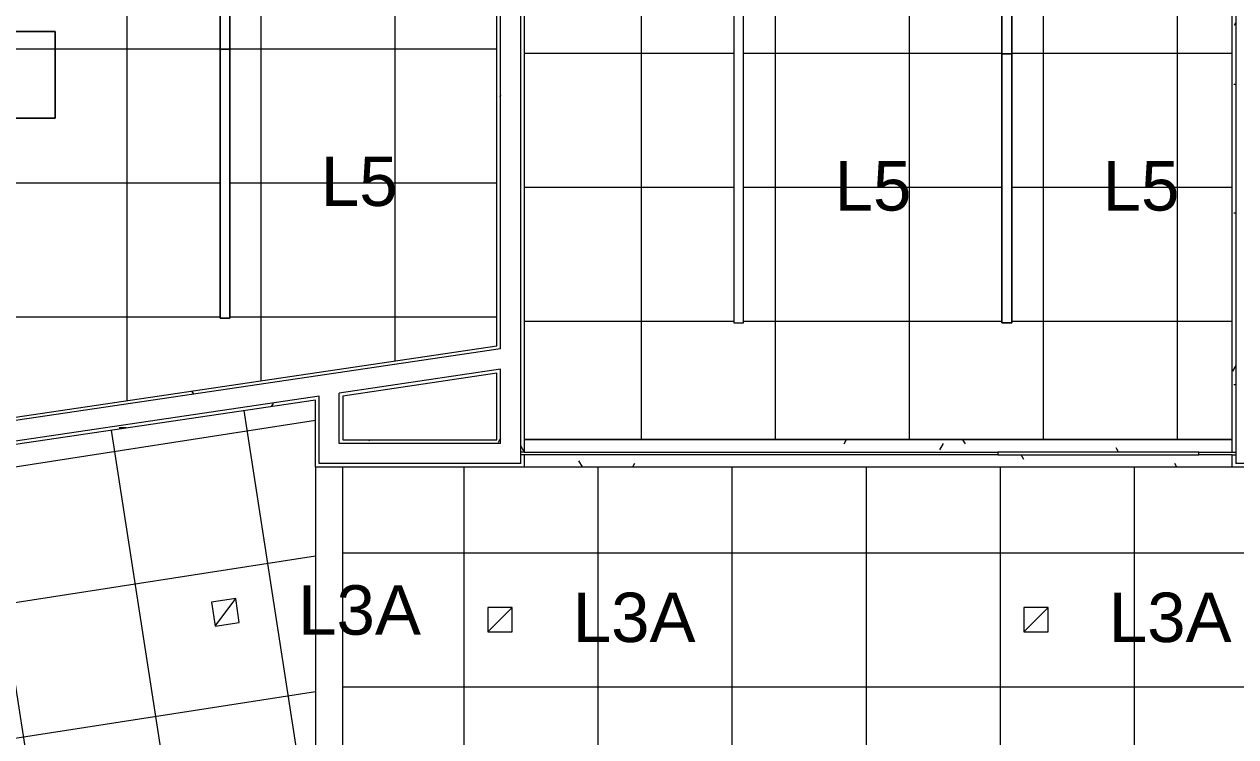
# Model space of a CAD drawing. Header units: inches. Extents: x -24 to 3083, y 122 to 13691.
# Drawn here: x 1780.2 to 1997.1, y 13307.8 to 13435.4 of the extents above; entities that cross this region are included whole.
import ezdxf

# ---------------------------------------------------------------- set-up
doc = ezdxf.new("R2010")
doc.units = ezdxf.units.IN
doc.header["$MEASUREMENT"] = 0
for name, color, linetype, lineweight in [('X2$0$A-AREA-IDEN', 2, 'Continuous', 9), ('X2$0$A-CLNG', 13, 'Continuous', 13), ('X2$0$A-CLNG-PATT', 13, 'Continuous', 13), ('X2$0$A-DETL-GENF', 92, 'Continuous', 9), ('X2$0$A-WALL', 113, 'Continuous', 13), ('X2$0$A-WALL-PATT', 111, 'Continuous', 13), ('X2$0$E-LITE-EQPM', 33, 'Continuous', 9), ('X2$0$E-LITE-EQPM-IDEN', 33, 'Continuous', 9), ('X2$0$I-WALL', 2, 'Continuous', 9)]:
    doc.layers.add(name, color=color, linetype=linetype, lineweight=lineweight)
doc.styles.add('X2$0$Arial_3', font='arial.ttf', dxfattribs={"height": 8.851796})
pattern_1 = [(0, (0, 0), (30.72, 7.68), [1.267, -21.773, 1.267, -21.773, -122.88]), (0, (0, 0), (30.72, 7.68), [-46.08, 1.267, -44.813, 1.267, -21.773, -53.76]), (0, (0, 0), (30.72, 7.68), [-115.2, 1.267, -14.093, 1.267, -37.133]), (120, (11.52, 3.84), (-22.0110751, 22.7643004), [1.267, -21.773, 1.267, -21.773, -122.88]), (120, (11.52, 3.84), (-22.0110751, 22.7643004), [-46.08, 1.267, -44.813, 1.267, -21.773, -53.76]), (120, (11.52, 3.84), (-22.0110751, 22.7643004), [-115.2, 1.267, -14.093, 1.267, -37.133]), (240, (15.36, 19.2), (-8.7089249, -30.4443004), [1.267, -21.773, 1.267, -21.773, -122.88]), (240, (15.36, 19.2), (-8.7089249, -30.4443004), [-46.08, 1.267, -44.813, 1.267, -21.773, -53.76]), (240, (15.36, 19.2), (-8.7089249, -30.4443004), [-115.2, 1.267, -14.093, 1.267, -37.133])]

# ---------------------------------------------------------------- blocks, each defined once
blk = doc.blocks.new('X2$0$Lighting-Recessed-Axis-Sculpt - SCR-B4-300-80-35-F-4-4930933-FIRST FLOOR')
at = {"layer": 'X2$0$A-DETL-GENF'}
for p, q in [((-24.085, -0.875), (-24.085, 0.875)), ((-24.085, 0.875), (24.085, 0.875)), ((24.085, 0.875), (-24.085, 0.875)), ((-24.085, 0.875), (-24.085, -0.875)), ((24.085, 0.875), (24.085, -0.875)), ((24.085, -0.875), (24.085, 0.875)), ((24.085, -0.875), (-24.085, -0.875)), ((-24.085, -0.875), (24.085, -0.875))]:
    blk.add_line(p, q, dxfattribs=at)
blk = doc.blocks.new('X2$0$L-Recessed Square Downlight - 4_  black trim-5264487-FIRST FLOOR')
at = {"layer": 'X2$0$E-LITE-EQPM'}
for p, q in [((-2.1875, -2.1875), (-2.1875, 2.1875)), ((-2.1875, 2.1875), (2.1875, 2.1875)), ((-2.1875, 2.1875), (2.1875, -2.1875)), ((2.1875, 2.1875), (2.1875, -2.1875)), ((2.1875, -2.1875), (-2.1875, -2.1875))]:
    blk.add_line(p, q, dxfattribs=at)
blk = doc.blocks.new('X2$0$Room Tag - Room Name and Number-3379422-FIRST FLOOR')
at = {"layer": 'X2$0$A-AREA-IDEN'}
for p, q in [((-0.1881, -0.1636), (-0.1881, -0.0018)), ((-0.1881, -0.0018), (0.1869, -0.0018)), ((0.1869, -0.0018), (-0.1881, -0.0018)), ((-0.1881, -0.0018), (-0.1881, -0.1636)), ((0.1869, -0.0018), (0.1869, -0.1636)), ((0.1869, -0.1636), (0.1869, -0.0018)), ((0.1869, -0.1636), (-0.1881, -0.1636)), ((-0.1881, -0.1636), (0.1869, -0.1636))]:
    blk.add_line(p, q, dxfattribs=at)
blk = doc.blocks.new('X2')
at = {"layer": 'X2$0$A-CLNG-PATT'}
h = blk.add_hatch(dxfattribs=at)
h.set_pattern_fill('FP2_39', color=256, style=0, pattern_type=2)
h.set_pattern_definition([(90, (26874.713, 13430.22), (24, -1e-15), []), (0, (26874.713, 13430.22), (0, -24), [])])
h.paths.add_polyline_path([(26896.86, 13360.99), (26938.12, 13360.99), (26938.12, 13504.3), (26811.31, 13504.3), (26811.31, 13360.99), (26858.74, 13360.99)], flags=0)
h.paths.add_polyline_path([(26898.61, 13381.97), (26896.86, 13381.97), (26896.86, 13478.31), (26898.61, 13478.31), (26898.61, 13384.36)], flags=0)
h.paths.add_polyline_path([(26850.61, 13381.97), (26848.86, 13381.97), (26848.86, 13478.31), (26850.61, 13478.31), (26850.61, 13384.36)], flags=0)
h = blk.add_hatch(dxfattribs=at)
h.set_pattern_fill('FP2_41', color=256, style=0, pattern_type=2)
h.set_pattern_definition([(180, (26710.606, 13430.992), (3e-15, 24), []), (90, (26710.606, 13430.992), (24, -1e-15), [])])
h.paths.add_polyline_path([(26534.93, 13337.63), (26806.43, 13377.86), (26806.43, 13500.17), (26534.93, 13500.17), (26534.93, 13338.14)], flags=0)
h.paths.add_polyline_path([(26660.86, 13382.8), (26660.86, 13479.14), (26662.61, 13479.14), (26662.61, 13382.8)], flags=0)
h.paths.add_polyline_path([(26756.86, 13382.8), (26756.86, 13479.14), (26758.61, 13479.14), (26758.61, 13382.8)], flags=0)
h.paths.add_polyline_path([(26568.36, 13382.8), (26566.61, 13382.8), (26566.61, 13479.14), (26568.36, 13479.14), (26568.36, 13384.36)], flags=0)
h = blk.add_hatch(dxfattribs=at)
h.set_pattern_fill('FP2_75', color=256, style=0, pattern_type=2)
h.set_pattern_definition([(8.816, (26623.168, 13323.52), (3.6783, -23.7165), []), (278.816, (26623.168, 13323.52), (-23.7165, -3.6783), [])])
h.paths.add_polyline_path([(26480.49, 13231.35), (26589.38, 13247.48), (26585.61, 13271.78), (26763.6, 13300.99), (26773.93, 13300.99), (26773.93, 13368.12), (26476.93, 13324.11), (26476.93, 13255.48), (26480.49, 13255.48), (26480.49, 13232.2)], flags=0)
h = blk.add_hatch(dxfattribs=at)
h.set_pattern_fill('FP2_1', color=256, style=0, pattern_type=2)
h.set_pattern_definition(pattern_1)
h.paths.add_polyline_path([(26896.12, 13356.11), (26938.12, 13356.11), (26938.12, 13358.3), (26811.31, 13358.3), (26811.31, 13356.11), (26858.74, 13356.11)], flags=0)
h.paths.add_polyline_path([(26811.31, 13358.8), (26938.12, 13358.8), (26938.12, 13360.99), (26811.31, 13360.99), (26811.31, 13360.36)], flags=0)
h = blk.add_hatch(dxfattribs=at)
h.set_pattern_fill('FP2_76', color=256, style=0, pattern_type=2)
h.set_pattern_definition([(90, (27154.966, 12956.726), (24, -1e-15), []), (0, (27154.966, 12956.726), (0, -24), [])])
h.paths.add_polyline_path([(27306.16, 12548.67), (27384.86, 12548.67), (27384.86, 12580.98), (27510.37, 12580.98), (27510.37, 13324.8), (27510.24, 13324.8), (27510.24, 13356.11), (26778.81, 13356.11), (26778.81, 13300.99), (27447.32, 13300.99), (27447.32, 12641.36), (26764.63, 12641.36), (26773.57, 12580.98), (27300.86, 12580.98), (27300.86, 12548.67)], flags=0)
at = {"layer": 'X2$0$A-WALL-PATT', "lineweight": 9}
h = blk.add_hatch(dxfattribs=at)
h.set_pattern_fill('FP2_1', color=256, style=0, pattern_type=2)
h.set_pattern_definition(pattern_1)
h.paths.add_polyline_path([(26938.74, 13356.11), (26938.74, 13358.3), (26938.12, 13358.3), (26938.12, 13356.11), (26938.18, 13356.11)], flags=0)
h.paths.add_polyline_path([(26938.12, 13358.8), (26938.74, 13358.8), (26938.74, 13504.93), (26938.12, 13504.93), (26938.12, 13360.99)], flags=0)
h.paths.add_polyline_path([(26938.12, 13508.55), (26938.74, 13508.55), (26938.74, 13528.91), (26938.12, 13528.91), (26938.12, 13517.17)], flags=0)
h = blk.add_hatch(dxfattribs=at)
h.set_pattern_fill('FP2_1', color=256, style=0, pattern_type=2)
h.set_pattern_definition(pattern_1)
h.paths.add_polyline_path([(26807.06, 13360.99), (26807.06, 13373.65), (26806.43, 13373.56), (26806.43, 13360.99)], flags=0)
h.paths.add_polyline_path([(26806.43, 13377.23), (26807.06, 13377.32), (26807.06, 13509.16), (26806.43, 13509.16), (26806.43, 13377.32)], flags=0)
h = blk.add_hatch(dxfattribs=at)
h.set_pattern_fill('FP2_1', color=256, style=0, pattern_type=2)
h.set_pattern_definition(pattern_1)
h.paths.add_polyline_path([(26810.68, 13356.74), (26811.31, 13356.74), (26811.31, 13358.3), (26810.68, 13358.3)], flags=0)
h.paths.add_polyline_path([(26811.31, 13358.8), (26811.31, 13504.93), (26810.68, 13504.93), (26810.68, 13358.8)], flags=0)
h.paths.add_polyline_path([(26810.68, 13508.55), (26811.31, 13508.55), (26811.31, 13509.16), (26810.68, 13509.16), (26810.68, 13508.57)], flags=0)
h = blk.add_hatch(dxfattribs=at)
h.set_pattern_fill('FP2_1', color=256, style=0, pattern_type=2)
h.set_pattern_definition(pattern_1)
h.paths.add_polyline_path([(26534.31, 13336.91), (26542.64, 13338.14), (26542.55, 13338.76), (26534.31, 13337.54), (26534.31, 13337)], flags=0)
h.paths.add_polyline_path([(26582.21, 13344.01), (26587.53, 13344.79), (26587.44, 13345.41), (26582.12, 13344.62)], flags=0)
h.paths.add_polyline_path([(26611.27, 13348.31), (26806.43, 13377.23), (26806.43, 13377.86), (26611.18, 13348.93)], flags=0)
h = blk.add_hatch(dxfattribs=at)
h.set_pattern_fill('FP2_1', color=256, style=0, pattern_type=2)
h.set_pattern_definition(pattern_1)
h.paths.add_polyline_path([(26530.06, 13331.98), (26543.26, 13333.94), (26543.17, 13334.56), (26530.06, 13332.61)], flags=0)
h.paths.add_polyline_path([(26582.83, 13339.8), (26588.16, 13340.59), (26588.06, 13341.21), (26582.74, 13340.42)], flags=0)
h.paths.add_polyline_path([(26611.9, 13344.11), (26774.56, 13368.21), (26774.56, 13368.84), (26611.8, 13344.73)], flags=0)
h.paths.add_polyline_path([(26778.18, 13368.74), (26806.43, 13372.93), (26806.43, 13373.56), (26778.18, 13369.38), (26778.18, 13368.84)], flags=0)
h = blk.add_hatch(dxfattribs=at)
h.set_pattern_fill('FP2_1', color=256, style=0, pattern_type=2)
h.set_pattern_definition(pattern_1)
h.paths.add_polyline_path([(26778.81, 13360.36), (26807.06, 13360.36), (26807.06, 13360.99), (26778.81, 13360.99)], flags=0)
at = {"layer": 'X2$0$A-CLNG'}
for p, q in [((26756.86, 13479.14), (26756.86, 13382.8)), ((26758.61, 13382.8), (26758.61, 13479.14)), ((26848.86, 13478.31), (26848.86, 13381.97)), ((26850.61, 13381.97), (26850.61, 13478.31)), ((26896.86, 13478.31), (26896.86, 13381.97)), ((26898.61, 13381.97), (26898.61, 13478.31)), ((26756.86, 13382.8), (26758.61, 13382.8)), ((26848.86, 13381.97), (26850.61, 13381.97)), ((26896.86, 13381.97), (26898.61, 13381.97)), ((26811.31, 13361.11), (26938.12, 13361.11)), ((26938.12, 13360.99), (26811.31, 13360.99)), ((26773.93, 13356.11), (26773.93, 13300.99)), ((26778.81, 13300.99), (26778.81, 13356.11)), ((26938.12, 13356.11), (26811.31, 13356.11))]:
    blk.add_line(p, q, dxfattribs=at)
at = {"layer": 'X2$0$A-WALL'}
for p, q in [((26807.06, 13377.32), (26807.06, 13509.16)), ((26810.68, 13356.74), (26810.68, 13504.93)), ((26938.74, 13504.93), (26938.74, 13356.74)), ((26807.06, 13377.32), (26611.27, 13348.31)), ((26807.06, 13373.65), (26778.18, 13369.38)), ((26807.06, 13360.36), (26807.06, 13373.65)), ((26774.56, 13368.84), (26611.8, 13344.73)), ((26774.56, 13356.74), (26774.56, 13368.84)), ((26778.18, 13360.36), (26778.18, 13369.38)), ((26807.06, 13360.36), (26778.18, 13360.36)), ((26811.31, 13358.8), (26810.68, 13358.8)), ((26811.31, 13358.3), (26810.68, 13358.3)), ((26938.12, 13358.8), (26938.74, 13358.8)), ((26938.12, 13358.3), (26938.74, 13358.3)), ((26810.68, 13356.74), (26774.56, 13356.74)), ((26986.12, 13356.74), (26938.74, 13356.74))]:
    blk.add_line(p, q, dxfattribs=at)
at = {"layer": 'X2$0$I-WALL', "lineweight": 13}
for p, q in [((26806.43, 13377.86), (26806.43, 13509.16)), ((26811.31, 13504.3), (26811.31, 13358.8)), ((26938.12, 13358.8), (26938.12, 13504.3)), ((26611.18, 13348.93), (26806.43, 13377.86)), ((26806.43, 13372.93), (26778.81, 13368.84)), ((26806.43, 13360.99), (26806.43, 13372.93)), ((26773.93, 13368.12), (26611.9, 13344.11)), ((26773.93, 13356.11), (26773.93, 13368.12)), ((26778.81, 13368.84), (26778.81, 13360.99)), ((26778.81, 13360.99), (26806.43, 13360.99)), ((26811.31, 13358.8), (26896.12, 13358.8)), ((26896.12, 13358.3), (26811.31, 13358.3)), ((26811.31, 13358.3), (26811.31, 13356.11)), ((26896.12, 13358.8), (26896.12, 13358.3)), ((26932.12, 13358.8), (26938.12, 13358.8)), ((26932.12, 13358.3), (26932.12, 13358.8)), ((26938.12, 13358.3), (26932.12, 13358.3)), ((26938.12, 13356.11), (26938.12, 13358.3)), ((26811.31, 13356.11), (26773.93, 13356.11)), ((26986.12, 13356.11), (26938.12, 13356.11))]:
    blk.add_line(p, q, dxfattribs=at)
at = {"layer": 'X2$0$I-WALL'}
for p, q in [((26932.12, 13358.8), (26896.12, 13358.8)), ((26896.12, 13358.3), (26932.12, 13358.3))]:
    blk.add_line(p, q, dxfattribs=at)
at = {"layer": 'X2$0$A-AREA-IDEN', "xscale": 95.99999999999994, "yscale": 95.99999999999994, "zscale": 95.99999999999994}
blk.add_blockref('X2$0$Room Tag - Room Name and Number-3379422-FIRST FLOOR', (26709.38, 13434.29), dxfattribs=at)
at = {"layer": 'X2$0$E-LITE-EQPM', "extrusion": (0, 0, -1)}
for name, p, rotation in [('X2$0$Lighting-Recessed-Axis-Sculpt - SCR-B4-300-80-35-F-4-4930933-FIRST FLOOR', (-26757.73, 13455.05), 270), ('X2$0$Lighting-Recessed-Axis-Sculpt - SCR-B4-300-80-35-F-4-4930933-FIRST FLOOR', (-26897.74, 13454.22), 270), ('X2$0$Lighting-Recessed-Axis-Sculpt - SCR-B4-300-80-35-F-4-4930933-FIRST FLOOR', (-26757.73, 13406.88), 270), ('X2$0$Lighting-Recessed-Axis-Sculpt - SCR-B4-300-80-35-F-4-4930933-FIRST FLOOR', (-26897.74, 13406.05), 270), ('X2$0$L-Recessed Square Downlight - 4_  black trim-5264487-FIRST FLOOR', (-26757.79, 13330.11), 171.5723172653668), ('X2$0$L-Recessed Square Downlight - 4_  black trim-5264487-FIRST FLOOR', (-26806.97, 13328.79), 180), ('X2$0$L-Recessed Square Downlight - 4_  black trim-5264487-FIRST FLOOR', (-26902.97, 13328.79), 180)]:
    blk.add_blockref(name, p, dxfattribs=dict(at, rotation=rotation))
at = {"layer": 'X2$0$E-LITE-EQPM-IDEN', "char_height": 8.852, "attachment_point": 2, "line_spacing_factor": 0.938532, "style": 'X2$0$Arial_3'}
for s, insert, width in [('L5', (26781.76, 13411.73), 16.416), ('L5', (26873.77, 13410.9), 16.416), ('L5', (26921.77, 13410.9), 16.416), ('L3A', (26781.82, 13334.96), 26.244), ('L3A', (26831, 13333.64), 26.244), ('L3A', (26927, 13333.64), 26.244)]:
    blk.add_mtext(s, dxfattribs=dict(at, insert=insert, width=width))

msp = doc.modelspace()

# ---------------------------------------------------------------- block references
at = {"color": 253, "lineweight": 5}
msp.add_blockref('X2', (-24941.6, 0), dxfattribs=at)

doc.saveas('drawing.dxf')
